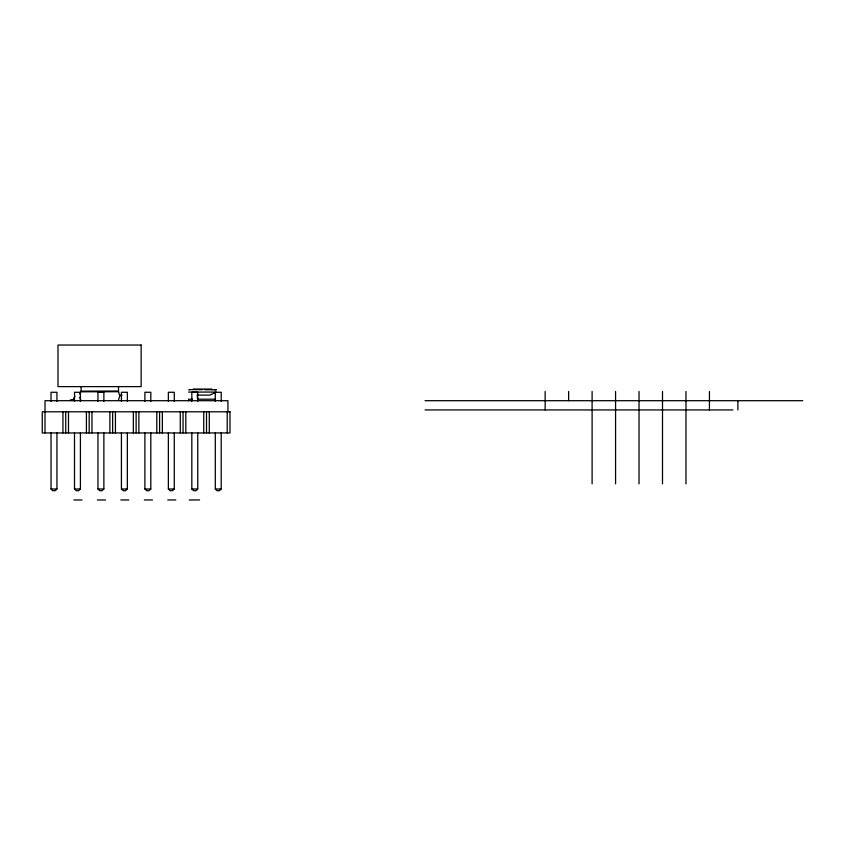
<?xml version="1.0" encoding="UTF-8"?>
<svg xmlns="http://www.w3.org/2000/svg" width="845" height="845" viewBox="0 0 845 845"><rect width="100%" height="100%" fill="white"/><g stroke="black" fill="none" stroke-linecap="round" stroke-linejoin="round"><path stroke-width="1.27" d="M79.715 394.013L80.814 391.362M70.325 399.886L73.272 399.569L74.994 396.168M118.469 399.854L119.842 396.115L118.469 391.488L80.592 391.584L118.522 391.584M188.646 389.82L189.47 389.82M56.942 432.946L56.942 488.991L55.094 490.723L52.876 490.723L51.027 488.991L51.027 432.946M80.412 432.946L80.412 488.991L78.564 490.723L76.346 490.723L74.497 488.991L74.497 432.946M103.872 432.946L103.872 488.991L102.023 490.723L99.805 490.723L97.957 488.991L97.957 432.946M127.341 432.946L127.341 488.991L125.493 490.723L123.275 490.723L121.426 488.991L121.426 432.946M150.811 432.946L150.811 488.991L148.963 490.723L146.745 490.723L144.896 488.991L144.896 432.946M174.271 432.946L174.271 488.991L172.433 490.723L170.215 490.723L168.366 488.991L168.366 432.946M197.741 432.946L197.741 488.991L195.892 490.723L193.674 490.723L191.826 488.991L191.826 432.946M221.21 432.946L221.21 488.991L219.362 490.723L217.144 490.723L215.295 488.991L215.295 432.946M73.452 399.389L72.902 399.674M215.232 392.576L209.866 395.101L196.874 395.101M216.299 389.82L211.841 389.82M216.235 389.629L214.915 389.82M205.05 389.82L211.672 389.629M202.504 389.629L189.565 389.629M193.262 389.07L211.736 389.07M188.646 392.069L216.309 392.069M119.842 395.228L122.029 395.228M192.48 399.199L188.646 399.199L188.646 400.699M215.538 399.199L197.561 399.199L197.329 396.094M425.077 400.699L802.75 400.699M425.077 409.941L732.9 409.941M51.027 488.991L56.942 488.991M74.497 488.991L80.412 488.991M97.957 488.991L103.872 488.991M121.426 488.991L127.341 488.991M144.896 488.991L150.811 488.991M168.366 488.991L174.271 488.991M191.826 488.991L197.741 488.991M215.295 488.991L221.21 488.991M73.885 499.965L82.092 499.965M97.355 499.965L105.562 499.965M120.814 499.965L128.81 499.965M144.284 499.965L152.501 499.965M167.754 499.965L175.834 499.965M189.195 499.965L199.568 499.965M80.729 399.928L79.715 397.33M737.896 400.699L737.896 409.941M709.441 391.467L709.441 409.941M685.971 391.467L685.971 483.858M662.501 391.467L662.501 483.858M639.031 391.467L639.031 483.858M615.572 391.467L615.572 483.858M592.102 391.467L592.102 483.858M568.632 391.467L568.632 400.699M545.162 391.467L545.162 409.941M227.949 411.79L227.949 400.699L45.017 400.699L45.017 432.946M227.21 411.79L227.21 432.946M221.21 401.449L221.21 392.27L215.295 392.27L215.295 401.449M209.296 411.79L209.296 432.946M206.518 411.79L206.518 432.946M203.751 411.79L203.751 432.946M197.741 401.449L197.741 392.27L191.826 392.27L191.826 401.449M185.826 411.79L185.826 432.946M183.048 411.79L183.048 432.946M180.281 411.79L180.281 432.946M174.271 401.449L174.271 392.27L168.366 392.27L168.366 401.449M162.356 411.79L162.356 432.946M159.589 411.79L159.589 432.946M156.811 411.79L156.811 432.946M150.811 401.449L150.811 392.27L144.896 392.27L144.896 401.449M138.886 411.79L138.886 432.946M136.119 411.79L136.119 432.946M133.352 411.79L133.352 432.946M127.341 401.449L127.341 392.27L121.426 392.27L121.426 401.449M118.522 386.619L118.522 391.235L81.088 391.235L81.088 386.619M115.427 411.79L115.427 432.946M112.649 411.79L112.649 432.946M109.882 411.79L109.882 432.946M103.872 401.449L103.872 392.27L97.957 392.27L97.957 401.449M91.957 411.79L91.957 432.946M89.179 411.79L89.179 432.946M86.412 411.79L86.412 432.946M80.412 401.449L80.412 392.27L74.497 392.27L74.497 401.449M68.487 411.79L68.487 432.946M65.72 411.79L65.72 432.946M62.942 411.79L62.942 432.946M56.942 401.449L56.942 392.27L51.027 392.27L51.027 401.449M141.136 345.035L57.988 345.035L57.988 386.619L141.136 386.619L141.136 345.035M229.988 411.79L42.25 411.79L42.25 432.946L229.988 432.946L229.988 411.79"/></g></svg>
